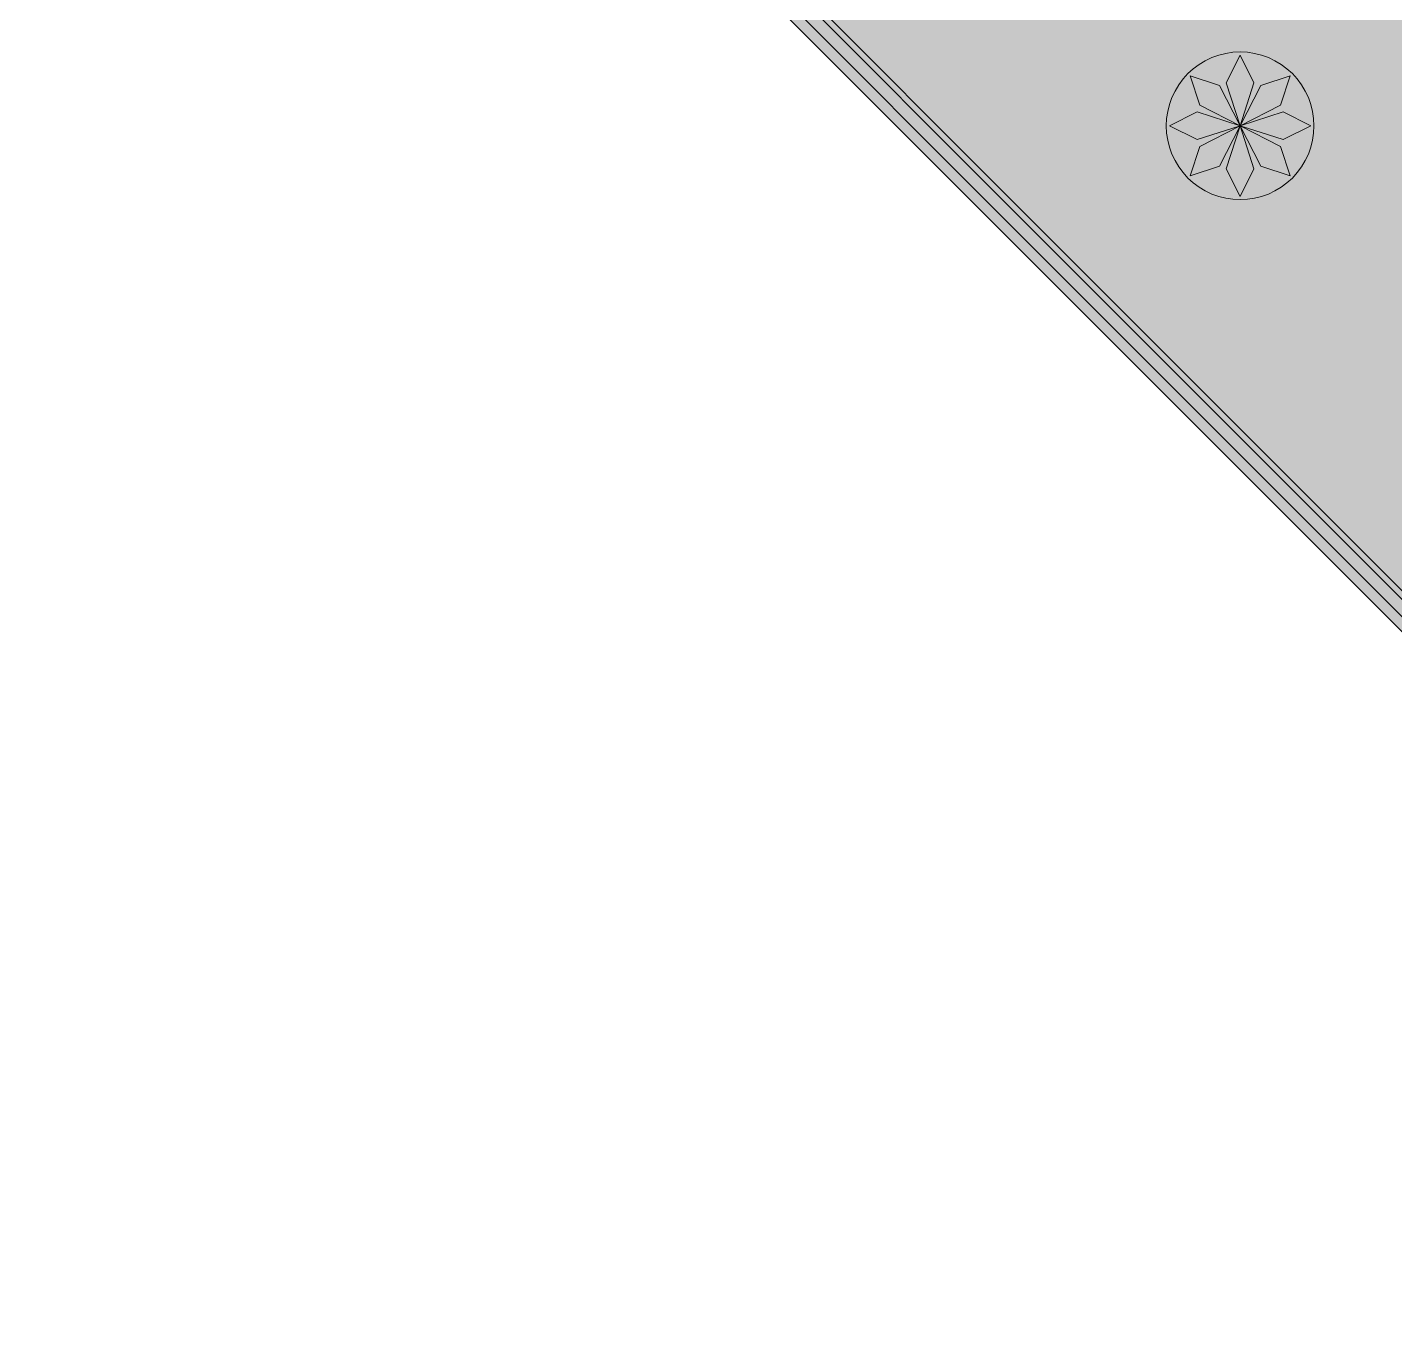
# Model space of a CAD drawing. Header units: metres. Extents: x 2172.2 to 2210.6, y 415.3 to 458.1.
# Drawn here: x 2195.151 to 2199.595, y 437.307 to 441.504 of the extents above; entities that cross this region are included whole.
import ezdxf

# ---------------------------------------------------------------- set-up
doc = ezdxf.new("R2010")
doc.units = ezdxf.units.M
doc.layers.add('NC_N1_FLOOR_DECOR', color=32, linetype='CONTINUOUS', lineweight=13)

# ---------------------------------------------------------------- blocks, each defined once
blk = doc.blocks.new('NC_N1_MIXED_FLOOR_TRIANGLE_L_2')
at = {"true_color": 0xeff0ee}
h = blk.add_hatch(color=256, dxfattribs=at)
h.dxf.hatch_style = 1
h.paths.add_polyline_path([(11.7267, 11.0081), (11.7284, 11.0064), (11.7303, 11.0048), (11.7323, 11.0034), (11.7345, 11.0023), (11.7368, 11.0013), (11.7391, 11.0006), (11.7415, 11.0001), (11.744, 10.9999), (11.7574, 10.9992), (11.7598, 10.9991), (11.7599, 10.9991), (11.7611, 10.9991), (11.8514, 10.9991), (11.8514, 8.0661), (10.2114, 8.0661), (10.2114, 8.0661), (10.2114, 6.3018), (10.2114, 6.1661), (11.8514, 6.1661), (11.8514, 3.307), (4.0273, 11.1311), (11.7194, 11.1311), (11.7194, 11.1181), (11.7194, 11.0407), (11.7194, 11.0402), (11.7195, 11.0395), (11.7202, 11.0236), (11.7205, 11.0212), (11.7209, 11.0188), (11.7217, 11.0165), (11.7226, 11.0142), (11.7238, 11.012), (11.7251, 11.01), (11.7266, 11.0081)])
at = {"color": 0, "linetype": 'CONTINUOUS', "lineweight": -2, "true_color": 0xa5b2b8}
blk.add_lwpolyline([(11.8514, 3.307), (4.0273, 11.1311), (11.7194, 11.1311)], dxfattribs=at)
at = {"color": 0, "linetype": 'CONTINUOUS', "lineweight": -2, "true_color": 0xa38246}
for points in [[(11.8164, 3.3915), (4.1118, 11.0961), (11.6844, 11.0961)], [(11.7564, 3.5364), (4.2567, 11.0361), (11.6245, 11.0361)]]:
    blk.add_lwpolyline(points, dxfattribs=at)
at = {"color": 0, "linetype": 'CONTINUOUS', "lineweight": -2, "true_color": 0x778fa0}
blk.add_lwpolyline([(11.7764, 3.4881), (4.2084, 11.0561), (11.6444, 11.0561)], dxfattribs=at)
at = {"color": 0, "linetype": 'CONTINUOUS', "lineweight": -2, "true_color": 0xa38246}
blk.add_lwpolyline([(9.333, 7.184), (9.3318, 7.1604), (9.3283, 7.1371), (9.3226, 7.1143), (9.3147, 7.0921), (9.3046, 7.0708), (9.2925, 7.0506), (9.2785, 7.0317), (9.2627, 7.0142), (9.2452, 6.9984), (9.2263, 6.9844), (9.2061, 6.9723), (9.1848, 6.9622), (9.1626, 6.9543), (9.1398, 6.9486), (9.1165, 6.9451), (9.093, 6.944), (9.0694, 6.9451), (9.0461, 6.9486), (9.0233, 6.9543), (9.0011, 6.9622), (8.9798, 6.9723), (8.9596, 6.9844), (8.9407, 6.9984), (8.9232, 7.0142), (8.9074, 7.0317), (8.8934, 7.0506), (8.8813, 7.0708), (8.8712, 7.0921), (8.8633, 7.1143), (8.8576, 7.1371), (8.8541, 7.1604), (8.853, 7.184), (8.8541, 7.2075), (8.8576, 7.2308), (8.8633, 7.2536), (8.8712, 7.2758), (8.8813, 7.2971), (8.8934, 7.3173), (8.9074, 7.3362), (8.9232, 7.3537), (8.9407, 7.3695), (8.9596, 7.3835), (8.9798, 7.3956), (9.0011, 7.4057), (9.0233, 7.4136), (9.0461, 7.4193), (9.0694, 7.4228), (9.093, 7.424), (9.1165, 7.4228), (9.1398, 7.4193), (9.1626, 7.4136), (9.1848, 7.4057), (9.2061, 7.3956), (9.2263, 7.3835), (9.2452, 7.3695), (9.2627, 7.3537), (9.2785, 7.3362), (9.2925, 7.3173), (9.3046, 7.2971), (9.3147, 7.2758), (9.3226, 7.2536), (9.3283, 7.2308), (9.3318, 7.2075)], close=True, dxfattribs=at)
at = {"color": 0, "linetype": 'CONTINUOUS', "lineweight": -2, "true_color": 0x778fa0}
for points in [[(9.093, 7.184), (9.048, 7.324), (9.093, 7.414), (9.138, 7.324)], [(9.093, 7.184), (8.9621, 7.2511), (8.9303, 7.3466), (9.0258, 7.3148)], [(9.093, 7.184), (9.1601, 7.3148), (9.2556, 7.3466), (9.2238, 7.2511)], [(9.093, 7.184), (8.953, 7.139), (8.863, 7.184), (8.953, 7.229)], [(9.093, 7.184), (9.233, 7.229), (9.323, 7.184), (9.233, 7.139)], [(9.093, 7.184), (9.0258, 7.0531), (8.9303, 7.0213), (8.9621, 7.1168)], [(9.093, 7.184), (9.138, 7.044), (9.093, 6.954), (9.048, 7.044)], [(9.093, 7.184), (9.2238, 7.1168), (9.2556, 7.0213), (9.1601, 7.0531)]]:
    blk.add_lwpolyline(points, close=True, dxfattribs=at)

msp = doc.modelspace()

# ---------------------------------------------------------------- block references
at = {"layer": 'NC_N1_FLOOR_DECOR', "linetype": 'CONTINUOUS'}
msp.add_blockref('NC_N1_MIXED_FLOOR_TRIANGLE_L_2', (2190, 434), dxfattribs=at)

doc.saveas('drawing.dxf')
